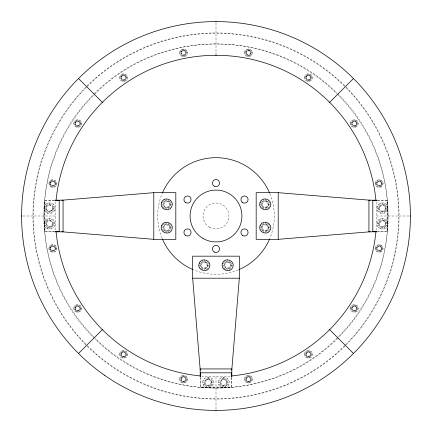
<?xml version="1.0" encoding="UTF-8"?>
<svg xmlns="http://www.w3.org/2000/svg" width="432" height="432" viewBox="0 0 432 432"><rect width="100%" height="100%" fill="white"/><g stroke="black" fill="none" stroke-linecap="round" stroke-linejoin="round"><path stroke-width="0.32" stroke-dasharray="2.16 1.62" d="M43.956 208.224C43.783 201.188 55.145 201.188 54.972 208.224C55.145 215.26 43.783 215.26 43.956 208.224L46.548 208.224C46.456 211.28 51.073 212.198 52.159 209.342L54.551 210.33M48.902 183.535C48.778 178.567 56.803 178.567 56.678 183.535C56.803 188.503 48.778 188.503 48.902 183.535L50.587 183.535C50.517 180.722 55.064 180.722 54.994 183.535C55.064 186.349 50.517 186.349 50.587 183.535M46.548 208.224C46.499 205.735 49.804 204.368 51.527 206.161L53.357 204.331M43.956 223.776C43.783 216.74 55.145 216.74 54.972 223.776C55.145 230.812 43.783 230.812 43.956 223.776L46.548 223.776C46.499 221.287 49.804 219.92 51.527 221.713L53.357 219.883M48.902 248.465C48.778 243.497 56.803 243.497 56.678 248.465C56.803 253.433 48.778 253.433 48.902 248.465L50.587 248.465C50.517 245.651 55.064 245.651 54.994 248.465C55.064 251.278 50.517 251.278 50.587 248.465M73.748 123.552C73.629 118.584 81.648 118.584 81.524 123.552C81.648 128.515 73.629 128.515 73.748 123.552L75.433 123.552C75.368 120.733 79.909 120.733 79.839 123.552C79.909 126.365 75.368 126.365 75.433 123.552M73.748 308.448C73.629 303.485 81.648 303.485 81.524 308.448C81.648 313.416 73.629 313.416 73.748 308.448L75.433 308.448C75.368 305.635 79.909 305.635 79.839 308.448C79.909 311.267 75.368 311.267 75.433 308.448M119.664 77.636C119.54 72.673 127.559 72.673 127.44 77.636C127.559 82.604 119.54 82.604 119.664 77.636L121.349 77.636C121.279 74.822 125.82 74.822 125.755 77.636C125.82 80.455 121.279 80.455 121.349 77.636M119.664 354.364C119.54 349.396 127.559 349.396 127.44 354.364C127.559 359.327 119.54 359.327 119.664 354.364L121.349 354.364C121.279 351.545 125.82 351.545 125.755 354.364C125.82 357.178 121.279 357.178 121.349 354.364M179.647 52.79C179.523 47.822 187.547 47.822 187.423 52.79C187.547 57.758 179.523 57.758 179.647 52.79L181.332 52.79C181.262 49.977 185.809 49.977 185.738 52.79C185.809 55.604 181.262 55.604 181.332 52.79M163.836 204.336C163.744 200.61 169.76 200.61 169.668 204.336C169.76 208.062 163.744 208.062 163.836 204.336L161.244 204.336M163.836 227.664C163.744 223.938 169.76 223.938 169.668 227.664C169.76 231.39 163.744 231.39 163.836 227.664L161.244 227.664M201.42 265.248C201.328 261.522 207.344 261.522 207.252 265.248C207.344 268.974 201.328 268.974 201.42 265.248L198.828 265.248M179.647 379.21C179.523 374.242 187.547 374.242 187.423 379.21C187.547 384.178 179.523 384.178 179.647 379.21L181.332 379.21C181.262 376.396 185.809 376.396 185.738 379.21C185.809 382.023 181.262 382.023 181.332 379.21M244.577 52.79C244.453 47.822 252.477 47.822 252.353 52.79C252.477 57.758 244.453 57.758 244.577 52.79L246.262 52.79C246.191 55.604 250.738 55.604 250.668 52.79C250.738 49.977 246.191 49.977 246.262 52.79M224.748 265.248C224.656 261.522 230.672 261.522 230.58 265.248C230.672 268.974 224.656 268.974 224.748 265.248L222.156 265.248M202.716 382.536C202.543 375.5 213.905 375.5 213.732 382.536C213.905 389.572 202.543 389.572 202.716 382.536L205.308 382.536L206.161 380.473L204.331 378.643M205.308 382.536C205.918 388.876 214.963 382.833 209.342 379.841L210.33 377.449M218.268 382.536C218.095 375.5 229.457 375.5 229.284 382.536C229.457 389.572 218.095 389.572 218.268 382.536L220.86 382.536L221.713 380.473L219.883 378.643M220.86 382.536C221.47 388.876 230.515 382.833 224.894 379.841L225.882 377.449M262.332 204.336C262.24 200.61 268.256 200.61 268.164 204.336C268.256 208.062 262.24 208.062 262.332 204.336L259.74 204.336M262.332 227.664C262.24 223.938 268.256 223.938 268.164 227.664C268.256 231.39 262.24 231.39 262.332 227.664L259.74 227.664M244.577 379.21C244.453 374.242 252.477 374.242 252.353 379.21C252.477 384.178 244.453 384.178 244.577 379.21L246.262 379.21C246.191 376.396 250.738 376.396 250.668 379.21C250.738 382.023 246.191 382.023 246.262 379.21M304.56 77.636C304.441 72.673 312.46 72.673 312.336 77.636C312.46 82.604 304.441 82.604 304.56 77.636L306.245 77.636C306.18 74.822 310.721 74.822 310.651 77.636C310.721 80.455 306.18 80.455 306.245 77.636M304.56 354.364C304.441 349.396 312.46 349.396 312.336 354.364C312.46 359.327 304.441 359.327 304.56 354.364L306.245 354.364C306.18 351.545 310.721 351.545 310.651 354.364C310.721 357.178 306.18 357.178 306.245 354.364M350.476 123.552C350.352 118.584 358.371 118.584 358.252 123.552C358.371 128.515 350.352 128.515 350.476 123.552L352.161 123.552C352.091 120.733 356.632 120.733 356.567 123.552C356.632 126.365 352.091 126.365 352.161 123.552M350.476 308.448C350.352 303.485 358.371 303.485 358.252 308.448C358.371 313.416 350.352 313.416 350.476 308.448L352.161 308.448C352.091 305.635 356.632 305.635 356.567 308.448C356.632 311.267 352.091 311.267 352.161 308.448M375.322 183.535C375.197 178.567 383.222 178.567 383.098 183.535C383.222 188.503 375.197 188.503 375.322 183.535L377.006 183.535C376.936 180.722 381.483 180.722 381.413 183.535C381.483 186.349 376.936 186.349 377.006 183.535M377.028 208.224C376.855 201.188 388.217 201.188 388.044 208.224C388.217 215.26 376.855 215.26 377.028 208.224L378.972 208.224M377.028 223.776C376.855 216.74 388.217 216.74 388.044 223.776C388.217 230.812 376.855 230.812 377.028 223.776L378.972 223.776M375.322 248.465C375.197 243.497 383.222 243.497 383.098 248.465C383.222 253.433 375.197 253.433 375.322 248.465L377.006 248.465C376.936 245.651 381.483 245.651 381.413 248.465C381.483 251.278 376.936 251.278 377.006 248.465M378.643 212.117L380.473 210.287C388.19 214.645 385.301 200.129 379.841 207.106L377.449 206.118M378.643 227.669L380.473 225.839C388.19 230.197 385.301 215.681 379.841 222.658L377.449 221.67M51.305 187.126L51.948 185.571M53.633 181.499L54.281 179.944M76.151 127.143L76.793 125.582M78.484 121.516L79.126 119.956M47.358 213.311L48.346 210.919M50.582 205.529L51.57 203.137M47.358 228.863L48.346 226.471L47.401 225.839L46.548 223.776M50.582 221.081L51.57 218.689M51.305 252.056L51.948 250.501M53.633 246.429L54.281 244.874M122.062 81.232L122.704 79.672M124.394 75.6L125.037 74.045M76.151 312.044L76.793 310.484M78.484 306.418L79.126 304.857M182.05 56.381L182.693 54.826M184.378 50.755L185.026 49.199M164.646 209.423L165.634 207.031M167.87 201.641L168.858 199.249M164.646 232.751L165.634 230.359M167.87 224.969L168.858 222.577M122.062 357.955L122.704 356.4M124.394 352.328L125.037 350.768M246.974 56.381L247.622 54.826M249.307 50.755L249.95 49.199M202.23 270.335L203.218 267.943M205.454 262.553L206.442 260.161M225.558 270.335L226.546 267.943M228.782 262.553L229.77 260.161M182.05 382.801L182.693 381.245M184.378 377.174L185.026 375.619M306.963 81.232L307.606 79.672M309.296 75.6L309.938 74.045M263.142 209.423L264.13 207.031M266.366 201.641L267.354 199.249M263.142 232.751L264.13 230.359M266.366 224.969L267.354 222.577M206.118 387.623L207.106 385.231M221.67 387.623L222.658 385.231M246.974 382.801L247.622 381.245M249.307 377.174L249.95 375.619M352.874 127.143L353.516 125.582M355.207 121.516L355.849 119.956M306.963 357.955L307.606 356.4M309.296 352.328L309.938 350.768M377.719 187.126L378.367 185.571M380.052 181.499L380.695 179.944M380.43 213.311L381.418 210.919M383.654 205.529L384.642 203.137M380.43 228.863L381.418 226.471M383.654 221.081L384.642 218.689M352.874 312.044L353.516 310.484M355.207 306.418L355.849 304.857M377.719 252.056L378.367 250.501M380.052 246.429L380.695 244.874M52.817 209.612C44.588 218.592 43.432 198.531 52.553 206.442M48.346 226.471C50.193 227.237 52.385 225.774 52.38 223.776L54.972 223.776M52.553 225.558C44.021 233.388 44.021 214.164 52.553 221.994M379.447 206.442C387.979 198.612 387.979 217.836 379.447 210.006M379.447 221.994C387.979 214.164 387.979 233.388 379.447 225.558M86.789 86.789C52.877 120.652 33.232 168.075 33.264 216C33.248 263.693 52.661 310.932 86.335 344.725M93.236 95.083C27.173 159.975 27.686 273.429 94.117 337.883M338.764 336.917C404.827 272.025 404.314 158.571 337.883 94.117M345.211 345.211C379.123 311.348 398.768 263.925 398.736 216C398.752 168.307 379.339 121.068 345.665 87.275M74.887 126.301L76.081 125.107M79.196 121.991L80.39 120.798M120.798 80.39L121.991 79.196M125.107 76.081L126.301 74.887M50.042 186.284L51.235 185.096M54.351 181.98L55.539 180.787M180.787 55.539L181.98 54.351M185.096 51.235L186.284 50.042M45.571 212.117L47.401 210.287M45.571 227.669L47.401 225.839M50.042 251.213L51.235 250.02M54.351 246.904L55.539 245.716M245.716 55.539L246.904 54.351M250.02 51.235L251.213 50.042M162.859 208.229L164.689 206.399M168.815 202.273L170.645 200.443M74.887 311.202L76.081 310.009M79.196 306.893L80.39 305.699M305.699 80.39L306.893 79.196M310.009 76.081L311.202 74.887M162.859 231.557L164.689 229.727M168.815 225.601L170.645 223.771M200.443 269.141L202.273 267.311M206.399 263.185L208.229 261.355M261.355 208.229L263.185 206.399M267.311 202.273L269.141 200.443M120.798 357.113L121.991 355.919M125.107 352.804L126.301 351.61M351.61 126.301L352.804 125.107M355.919 121.991L357.113 120.798M223.771 269.141L225.601 267.311M229.727 263.185L231.557 261.355M261.355 231.557L263.185 229.727M267.311 225.601L269.141 223.771M180.787 381.958L181.98 380.765M185.096 377.649L186.284 376.461M376.461 186.284L377.649 185.096M380.765 181.98L381.958 180.787M204.331 386.429L206.161 384.599M210.287 380.473L212.117 378.643M384.599 206.161L386.429 204.331M219.883 386.429L221.713 384.599M225.839 380.473L227.669 378.643M384.599 221.713L386.429 219.883M245.716 381.958L246.904 380.765M250.02 377.649L251.213 376.461M376.461 251.213L377.649 250.02M380.765 246.904L381.958 245.716M305.699 357.113L306.893 355.919M310.009 352.804L311.202 351.61M351.61 311.202L352.804 310.009M355.919 306.893L357.113 305.699M87.275 86.335C121.068 52.661 168.307 33.248 216 33.264C263.925 33.232 311.348 52.877 345.211 86.789M94.117 94.117C158.571 27.686 272.025 27.173 336.917 93.236M337.883 337.883C273.429 404.314 159.975 404.827 95.083 338.764M344.725 345.665C310.932 379.339 263.693 398.752 216 398.736C168.075 398.768 120.652 379.123 86.789 345.211M206.442 379.447C198.612 387.979 217.836 387.979 210.006 379.447M221.994 379.447C214.164 387.979 233.388 387.979 225.558 379.447M119.956 79.126L121.516 78.484M125.582 76.793L127.143 76.151M179.944 54.281L181.499 53.633M185.571 51.948L187.126 51.305M74.045 125.037L75.6 124.394M79.672 122.704L81.232 122.062M244.874 54.281L246.429 53.633M250.501 51.948L252.056 51.305M49.199 185.026L50.755 184.378M54.826 182.693L56.381 182.05M304.857 79.126L306.418 78.484M310.484 76.793L312.044 76.151M44.377 210.33L46.769 209.342M52.159 207.106L54.551 206.118M44.377 225.882L46.769 224.894M52.159 222.658L54.551 221.67M49.199 249.95L50.755 249.307M54.826 247.622L56.381 246.974M350.768 125.037L352.328 124.394M356.4 122.704L357.955 122.062M161.665 206.442L164.057 205.454M169.447 203.218L171.839 202.23M161.665 229.77L164.057 228.782M169.447 226.546L171.839 225.558M260.161 206.442L262.553 205.454M267.943 203.218L270.335 202.23M260.161 229.77L262.553 228.782M267.943 226.546L270.335 225.558M74.045 309.938L75.6 309.296M79.672 307.606L81.232 306.963M375.619 185.026L377.174 184.378M381.245 182.693L382.801 182.05M199.249 267.354L201.641 266.366M207.031 264.13L209.423 263.142M222.577 267.354L224.969 266.366M230.359 264.13L232.751 263.142M377.449 210.33L379.841 209.342M385.231 207.106L387.623 206.118M377.449 225.882L379.841 224.894L379.62 223.776M385.231 222.658L387.623 221.67M119.956 355.849L121.516 355.207M125.582 353.516L127.143 352.874M375.619 249.95L377.174 249.307M381.245 247.622L382.801 246.974M179.944 380.695L181.499 380.052M185.571 378.367L187.126 377.719M350.768 309.938L352.328 309.296M356.4 307.606L357.955 306.963M203.137 384.642L205.529 383.654M210.919 381.418L213.311 380.43M218.689 384.642L221.081 383.654M226.471 381.418L228.863 380.43M244.874 380.695L246.429 380.052M250.501 378.367L252.056 377.719M304.857 355.849L306.418 355.207M310.484 353.516L312.044 352.874M208.224 379.62L207.106 379.841L206.118 377.449M185.738 52.79L187.423 52.79M250.668 52.79L252.353 52.79M125.755 77.636L127.44 77.636M310.651 77.636L312.336 77.636M79.839 123.552L81.524 123.552M356.567 123.552L358.252 123.552M54.994 183.535L56.678 183.535M381.413 183.535L383.098 183.535M54.47 200.189L44.539 200.189L44.539 231.811L54.47 231.811M377.53 200.189L387.461 200.189L387.461 231.811L377.53 231.811M54.648 200.448L44.928 200.448L44.928 231.552L54.648 231.552M377.352 200.448L387.072 200.448L387.072 231.552L377.352 231.552M169.668 204.336L172.26 204.336M268.164 204.336L270.756 204.336M52.38 208.224L54.972 208.224M385.452 208.224L388.044 208.224M22.88 216L55.296 216M376.704 216L409.12 216M385.452 223.776L388.044 223.776M169.668 227.664L172.26 227.664M268.164 227.664L270.756 227.664M54.994 248.465L56.678 248.465M381.413 248.465L383.098 248.465M207.252 265.248L209.844 265.248M230.58 265.248L233.172 265.248M79.839 308.448L81.524 308.448M356.567 308.448L358.252 308.448M125.755 354.364L127.44 354.364M310.651 354.364L312.336 354.364M185.738 379.21L187.423 379.21M250.668 379.21L252.353 379.21M211.14 382.536L213.732 382.536M226.692 382.536L229.284 382.536M244.874 51.305L246.429 51.948M250.501 53.633L252.056 54.281M304.857 76.151L306.418 76.793M310.484 78.484L312.044 79.126M179.944 51.305L181.499 51.948M185.571 53.633L187.126 54.281M350.768 122.062L352.328 122.704M356.4 124.394L357.955 125.037M119.956 76.151L121.516 76.793M125.582 78.484L127.143 79.126M375.619 182.05L377.174 182.693M381.245 184.378L382.801 185.026M385.231 209.342L387.623 210.33M385.231 224.894L387.623 225.882M74.045 122.062L75.6 122.704M79.672 124.394L81.232 125.037M375.619 246.974L377.174 247.622M381.245 249.307L382.801 249.95M260.161 202.23L262.553 203.218M267.943 205.454L269.735 206.194M260.161 225.558L262.553 226.546M267.943 228.782L269.735 229.522M161.665 202.23L164.057 203.218M169.447 205.454L170.645 205.945M161.665 225.558L164.057 226.546M169.447 228.782L170.645 229.273M49.199 182.05L50.755 182.693M54.826 184.378L56.381 185.026M350.768 306.963L352.328 307.606M356.4 309.296L357.955 309.938M222.577 263.142L224.969 264.13M230.359 266.366L231.557 266.857M199.249 263.142L201.641 264.13M207.031 266.366L208.229 266.857M44.377 206.118L46.769 207.106M44.377 221.67L46.769 222.658M53.357 225.385L54.551 225.882M49.199 246.974L50.755 247.622M54.826 249.307L56.381 249.95M304.857 352.874L306.418 353.516M310.484 355.207L312.044 355.849M74.045 306.963L75.6 307.606M79.672 309.296L81.232 309.938M244.874 377.719L246.429 378.367M250.501 380.052L252.056 380.695M218.689 380.43L221.081 381.418M226.471 383.654L228.863 384.642M203.137 380.43L205.529 381.418M210.919 383.654L213.311 384.642M119.956 352.874L121.516 353.516M125.582 355.207L127.143 355.849M179.944 377.719L181.499 378.367M185.571 380.052L187.126 380.695M305.699 74.887L306.893 76.081M310.009 79.196L311.202 80.39M351.61 120.798L352.804 121.991M355.919 125.107L357.113 126.301M245.716 50.042L246.904 51.235M250.02 54.351L251.213 55.539M376.461 180.787L377.649 181.98M380.765 185.096L381.958 186.284M378.643 204.331L380.473 206.161M384.599 210.287L386.429 212.117M378.643 219.883L380.473 221.713M384.599 225.839L386.429 227.669M180.787 50.042L181.98 51.235M185.096 54.351L186.284 55.539M376.461 245.716L377.649 246.904M380.765 250.02L381.958 251.213M261.355 200.443L263.185 202.273M267.311 206.399L269.141 208.229M120.798 74.887L121.991 76.081M125.107 79.196L126.301 80.39M351.61 305.699L352.804 306.893M355.919 310.009L357.113 311.202M261.355 223.771L263.185 225.601M267.311 229.727L269.141 231.557M162.859 200.443L164.689 202.273M168.815 206.399L170.645 208.229M223.771 261.355L225.601 263.185M229.727 267.311L231.557 269.141M74.887 120.798L76.081 121.991M79.196 125.107L80.39 126.301M305.699 351.61L306.893 352.804M310.009 355.919L311.202 357.113M162.859 223.771L164.689 225.601M168.815 229.727L170.645 231.557M200.443 261.355L202.273 263.185M206.399 267.311L208.229 269.141M50.042 180.787L51.235 181.98M54.351 185.096L55.539 186.284M245.716 376.461L246.904 377.649M250.02 380.765L251.213 381.958M45.571 204.331L47.401 206.161M51.527 210.287L53.357 212.117M225.839 384.599L227.669 386.429M45.571 219.883L47.401 221.713M51.527 225.839L53.357 227.669M210.287 384.599L212.117 386.429M50.042 245.716L51.235 246.904M54.351 250.02L55.539 251.213M180.787 376.461L181.98 377.649M185.096 380.765L186.284 381.958M74.887 305.699L76.081 306.893M79.196 310.009L80.39 311.202M120.798 351.61L121.991 352.804M125.107 355.919L126.301 357.113M352.874 119.956L353.516 121.516M355.207 125.582L355.849 127.143M377.719 179.944L378.367 181.499M380.052 185.571L380.695 187.126M380.43 203.137L381.418 205.529M383.654 210.919L384.642 213.311M380.43 218.689L381.418 221.081M383.654 226.471L384.642 228.863M306.963 74.045L307.606 75.6M309.296 79.672L309.938 81.232M377.719 244.874L378.367 246.429M380.052 250.501L380.695 252.056M246.974 49.199L247.622 50.755M249.307 54.826L249.95 56.381M352.874 304.857L353.516 306.418M355.207 310.484L355.849 312.044M263.142 199.249L264.13 201.641M266.366 207.031L267.354 209.423M263.142 222.577L264.13 224.969M266.366 230.359L267.354 232.751M182.05 49.199L182.693 50.755M184.378 54.826L185.026 56.381M306.963 350.768L307.606 352.328M309.296 356.4L309.938 357.955M225.558 260.161L226.546 262.553M228.782 267.943L229.77 270.335M202.23 260.161L203.218 262.553M205.454 267.943L206.442 270.335M122.062 74.045L122.704 75.6M124.394 79.672L125.037 81.232M246.974 375.619L247.622 377.174M249.307 381.245L249.95 382.801M164.646 199.249L165.634 201.641M167.87 207.031L168.858 209.423M164.646 222.577L165.634 224.969M167.87 230.359L168.858 232.751M221.67 377.449L222.658 379.841M224.894 385.231L225.882 387.623M209.342 385.231L210.33 387.623M76.151 119.956L76.793 121.516M78.484 125.582L79.126 127.143M182.05 375.619L182.693 377.174M184.378 381.245L185.026 382.801M51.305 179.944L51.948 181.499M53.633 185.571L54.281 187.126M122.062 350.768L122.704 352.328M124.394 356.4L125.037 357.955M47.358 203.137L48.346 205.529M50.582 210.919L51.57 213.311M47.358 218.689L48.346 221.081M50.582 226.471L51.57 228.863M51.305 244.874L51.948 246.429M53.633 250.501L54.281 252.056M76.151 304.857L76.793 306.418M78.484 310.484L79.126 312.044M382.536 202.716L382.536 205.308M382.536 211.14L382.536 213.732M382.536 218.268L382.536 220.86M382.536 226.692L382.536 229.284M379.21 179.647L379.21 181.332M379.21 185.738L379.21 187.423M379.21 244.577L379.21 246.262M379.21 250.668L379.21 252.353M354.364 119.664L354.364 121.349M354.364 125.755L354.364 127.44M354.364 304.56L354.364 306.245M354.364 310.651L354.364 312.336M308.448 73.748L308.448 75.433M308.448 79.839L308.448 81.524M308.448 350.476L308.448 352.161M308.448 356.567L308.448 358.252M265.248 198.828L265.248 201.42M265.248 207.252L265.248 209.844M265.248 222.156L265.248 224.748M265.248 230.58L265.248 233.172M248.465 48.902L248.465 50.587M248.465 54.994L248.465 56.678M248.465 375.322L248.465 377.006M248.465 381.413L248.465 383.098M231.811 377.53L231.811 387.461L200.189 387.461L200.189 377.53M231.552 377.352L231.552 387.072L200.448 387.072L200.448 377.352M227.664 259.74L227.664 262.332M227.664 268.164L227.664 270.756M223.776 377.028L223.776 378.972M223.776 385.452L223.776 388.044M216 22.88L216 54.972M216 376.704L216 409.12M208.224 377.028L208.224 378.972M208.224 385.452L208.224 388.044M204.336 259.74L204.336 262.332M204.336 268.164L204.336 270.756M183.535 48.902L183.535 50.587M183.535 54.994L183.535 56.678M183.535 375.322L183.535 377.006M183.535 381.413L183.535 383.098M166.752 198.828L166.752 201.42M166.752 207.252L166.752 209.844M166.752 222.156L166.752 224.748M166.752 230.58L166.752 233.172M123.552 73.748L123.552 75.433M123.552 79.839L123.552 81.524M123.552 350.476L123.552 352.161M123.552 356.567L123.552 358.252M77.636 119.664L77.636 121.349M77.636 125.755L77.636 127.44M77.636 304.56L77.636 306.245M77.636 310.651L77.636 312.336M52.79 179.647L52.79 181.332M52.79 185.738L52.79 187.423M52.79 244.577L52.79 246.262M52.79 250.668L52.79 252.353M49.464 202.716L49.464 205.308M49.464 211.14L49.464 213.732M49.464 218.268L49.464 220.86M49.464 226.692L49.464 229.284M376.094 201.992A160.704 160.704 0 0 1 376.094 230.008M230.008 376.094A160.704 160.704 0 0 1 201.992 376.094M55.906 230.008A160.704 160.704 0 0 1 55.906 201.992M338.116 94.808A172.044 172.044 0 0 1 337.651 337.651M337.192 338.116A172.044 172.044 0 0 1 94.349 337.651M93.884 337.192A172.044 172.044 0 0 1 94.349 94.349M94.808 93.884A172.044 172.044 0 0 1 337.651 94.349M345.913 87.026A183.06 183.06 0 0 1 345.913 344.974M344.974 345.913A183.06 183.06 0 0 1 87.026 345.913M86.087 344.974A183.06 183.06 0 0 1 86.087 87.026M87.026 86.087A183.06 183.06 0 0 1 344.974 86.087M269.881 193.682A58.32 58.32 0 0 1 269.881 238.318M238.318 269.881A58.32 58.32 0 0 1 193.682 269.881M162.119 238.318A58.32 58.32 0 0 1 162.119 193.682M50.398 182.542C49.054 185.571 53.995 187.618 55.188 184.529C56.527 181.499 51.586 179.453 50.398 182.542M50.398 247.471C49.054 250.501 53.995 252.547 55.188 249.458C56.527 246.429 51.586 244.382 50.398 247.471M75.244 122.558C73.899 125.588 78.84 127.634 80.033 124.54C81.378 121.511 76.437 119.464 75.244 122.558M75.244 307.46C73.899 310.489 78.84 312.536 80.033 309.442C81.378 306.412 76.437 304.366 75.244 307.46M121.154 76.648C119.81 79.677 124.751 81.724 125.944 78.629C127.289 75.6 122.348 73.553 121.154 76.648M121.154 353.371C119.81 356.4 124.751 358.447 125.944 355.352C127.289 352.323 122.348 350.276 121.154 353.371M181.143 51.797C179.798 54.826 184.739 56.873 185.933 53.784C187.272 50.755 182.331 48.708 181.143 51.797M163.399 202.948C161.519 207.187 168.437 210.055 170.105 205.724C171.985 201.485 165.067 198.617 163.399 202.948M163.399 226.276C161.519 230.515 168.437 233.383 170.105 229.052C171.985 224.813 165.067 221.945 163.399 226.276M200.983 263.86C199.103 268.099 206.021 270.967 207.689 266.636C209.569 262.397 202.651 259.529 200.983 263.86M181.143 378.216C179.798 381.245 184.739 383.292 185.933 380.203C187.272 377.174 182.331 375.127 181.143 378.216M246.067 51.797C244.728 54.826 249.669 56.873 250.857 53.784C252.202 50.755 247.261 48.708 246.067 51.797M224.311 263.86C222.431 268.099 229.349 270.967 231.017 266.636C232.897 262.397 225.979 259.529 224.311 263.86M261.895 202.948C260.015 207.187 266.933 210.055 268.601 205.724C270.481 201.485 263.563 198.617 261.895 202.948M261.895 226.276C260.015 230.515 266.933 233.383 268.601 229.052C270.481 224.813 263.563 221.945 261.895 226.276M246.067 378.216C244.728 381.245 249.669 383.292 250.857 380.203C252.202 377.174 247.261 375.127 246.067 378.216M306.056 76.648C304.711 79.677 309.652 81.724 310.846 78.629C312.19 75.6 307.249 73.553 306.056 76.648M306.056 353.371C304.711 356.4 309.652 358.447 310.846 355.352C312.19 352.323 307.249 350.276 306.056 353.371M351.967 122.558C350.622 125.588 355.563 127.634 356.756 124.54C358.101 121.511 353.16 119.464 351.967 122.558M351.967 307.46C350.622 310.489 355.563 312.536 356.756 309.442C358.101 306.412 353.16 304.366 351.967 307.46M376.812 182.542C375.473 185.571 380.414 187.618 381.602 184.529C382.946 181.499 378.005 179.453 376.812 182.542M376.812 247.471C375.473 250.501 380.414 252.547 381.602 249.458C382.946 246.429 378.005 244.382 376.812 247.471M209.52 227.221A12.96 12.96 0 0 0 228.96 216A12.96 12.96 0 0 0 209.52 204.779A12.96 12.96 0 0 0 209.52 227.221"/><path stroke-width="0.65" d="M231.773 370.132L239.328 278.208L239.328 256.176L192.672 256.176L192.672 278.208L200.227 370.132M52.817 209.612L53.093 208.224L52.817 206.836M52.817 225.164L53.093 223.776L52.817 222.388M379.183 206.836L378.907 208.224L379.183 209.612M379.183 222.388L378.907 223.776L379.183 225.164M78.538 353.462L102.368 329.632M329.632 102.368L353.462 78.538M206.836 379.183L208.224 378.907L209.612 379.183M222.388 379.183L223.776 378.907L225.164 379.183M61.868 200.227L153.792 192.672L175.824 192.672L175.824 239.328L153.792 239.328L61.868 231.773M370.132 200.227L278.208 192.672L256.176 192.672L256.176 239.328L278.208 239.328L370.132 231.773M55.129 200.189L63.072 200.189L63.072 231.811L55.129 231.811M376.871 200.189L368.928 200.189L368.928 231.811L376.871 231.811M55.296 200.448L59.184 200.448L59.184 231.552L55.296 231.552M376.704 200.448L372.816 200.448L372.816 231.552L376.704 231.552M21.6 216L21.924 216M410.076 216L410.4 216M192.672 278.208L239.328 278.208M78.538 78.538L102.368 102.368M329.632 329.632L353.462 353.462M278.208 192.672L278.208 239.328M231.811 376.871L231.811 368.928L200.189 368.928L200.189 376.871M231.552 376.704L231.552 372.816L200.448 372.816L200.448 376.704M216 21.6L216 21.924M216 54.972L216 55.296M216 410.076L216 410.4M153.792 192.672L153.792 239.328M375.905 232A160.704 160.704 0 0 1 232 375.905M200 375.905A160.704 160.704 0 0 1 56.095 232M56.095 200A160.704 160.704 0 0 1 375.905 200M269.633 238.901A58.32 58.32 0 0 1 238.901 269.633M193.099 269.633A58.32 58.32 0 0 1 162.367 238.901M162.367 193.099A58.32 58.32 0 0 1 269.633 193.099M161.665 202.23C158.809 208.661 169.306 213.014 171.839 206.442C174.695 200.011 164.198 195.658 161.665 202.23M161.665 225.558C158.809 231.989 169.306 236.342 171.839 229.77C174.695 223.339 164.198 218.986 161.665 225.558M199.249 263.142C196.393 269.573 206.89 273.926 209.423 267.354C212.279 260.923 201.782 256.57 199.249 263.142M222.577 263.142C219.721 269.573 230.218 273.926 232.751 267.354C235.607 260.923 225.11 256.57 222.577 263.142M260.161 202.23C257.305 208.661 267.802 213.014 270.335 206.442C273.191 200.011 262.694 195.658 260.161 202.23M260.161 225.558C257.305 231.989 267.802 236.342 270.335 229.77C273.191 223.339 262.694 218.986 260.161 225.558M104.495 375.241A194.4 194.4 0 0 0 409.66 232.945A194.4 194.4 0 0 0 133.844 39.814A194.4 194.4 0 0 0 104.495 375.241M203.04 238.448A25.92 25.92 0 0 0 241.92 216A25.92 25.92 0 0 0 203.04 193.552A25.92 25.92 0 0 0 203.04 238.448M242.725 202.63A3.564 3.564 0 0 0 248.071 199.541A3.564 3.564 0 0 0 242.725 196.452A3.564 3.564 0 0 0 242.725 202.63M214.218 186.17A3.564 3.564 0 0 0 219.564 183.082A3.564 3.564 0 0 0 214.218 179.993A3.564 3.564 0 0 0 214.218 186.17M185.711 202.63A3.564 3.564 0 0 0 191.057 199.541A3.564 3.564 0 0 0 185.711 196.452A3.564 3.564 0 0 0 185.711 202.63M185.711 235.548A3.564 3.564 0 0 0 191.057 232.459A3.564 3.564 0 0 0 185.711 229.37A3.564 3.564 0 0 0 185.711 235.548M214.218 252.007A3.564 3.564 0 0 0 219.564 248.918A3.564 3.564 0 0 0 214.218 245.83A3.564 3.564 0 0 0 214.218 252.007M242.725 235.548A3.564 3.564 0 0 0 248.071 232.459A3.564 3.564 0 0 0 242.725 229.37A3.564 3.564 0 0 0 242.725 235.548"/></g></svg>
